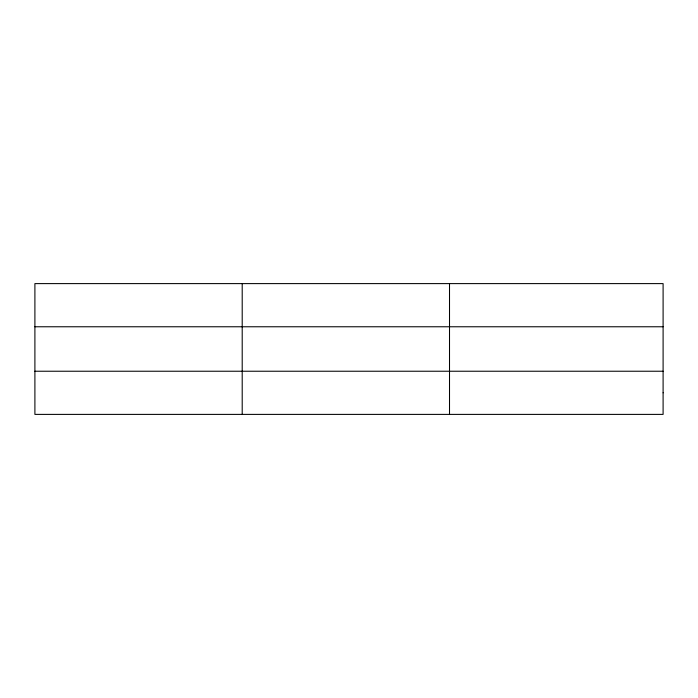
<?xml version="1.0" encoding="UTF-8"?>
<svg xmlns="http://www.w3.org/2000/svg" width="698" height="698" viewBox="0 0 698 698"><rect width="100%" height="100%" fill="white"/><g stroke="black" fill="none" stroke-linecap="round" stroke-linejoin="round"><path stroke-width="1.05" d="M242.206 414.394L242.206 283.606M449.512 414.394L449.512 283.606M34.9 326.769L663.1 326.769M34.9 371.231L663.1 371.231M663.1 392.808L663.1 414.394L34.9 414.394L34.9 283.606L663.1 283.606L663.1 392.808"/></g></svg>
